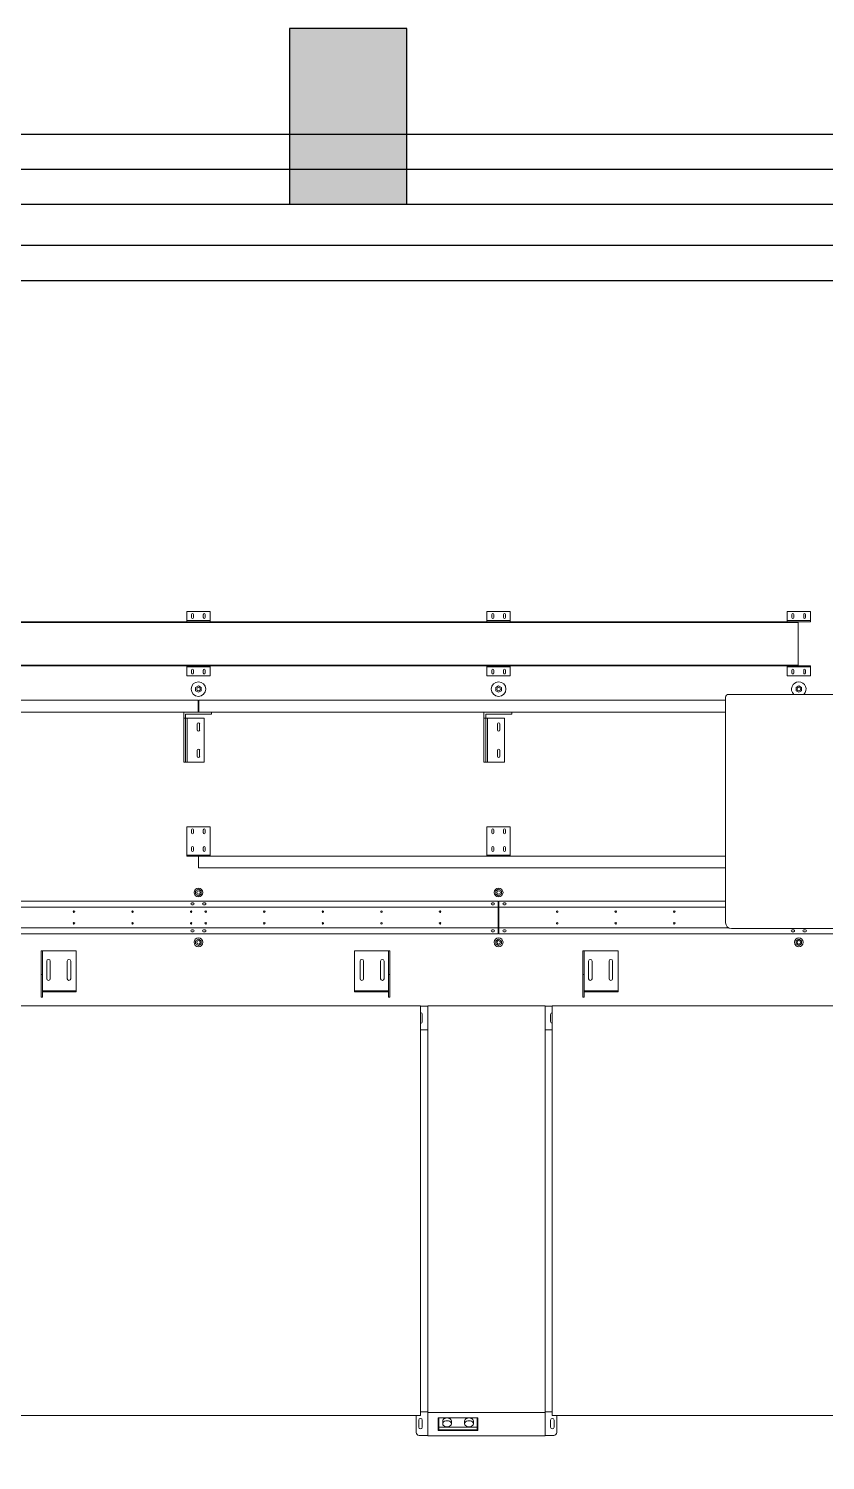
# Model space of a CAD drawing. Header units: inches. Extents: x -26985 to 86262, y -10753 to 149570.
# Drawn here: x 69241 to 71961, y 135125 to 140017 of the extents above; entities that cross this region are included whole.
import ezdxf

# ---------------------------------------------------------------- set-up
doc = ezdxf.new("R2010")
doc.units = ezdxf.units.IN
doc.header["$MEASUREMENT"] = 0
doc.layers.add('COLUMN', color=6, linetype='Continuous')
doc.layers.add('雨水管', color=7, linetype='Continuous')

# ---------------------------------------------------------------- blocks, each defined once
blk = doc.blocks.new('柱左')
at = {"layer": '雨水管'}
h = blk.add_hatch(color=256, dxfattribs=at)
h.paths.add_polyline_path([(153481.4, -52699.2), (153481.4, -52099.2), (152981.4, -52099.2), (152981.4, -52699.2)])
h.paths.add_polyline_path([(152841.4, -52699.2), (152841.4, -52099.2), (152341.4, -52099.2), (152341.4, -52699.2)])
h.paths.add_polyline_path([(144851.4, -52699.2), (144851.4, -52099.2), (144251.4, -52099.2), (144251.4, -52699.2)])
h.paths.add_polyline_path([(135251.4, -52099.2), (135251.4, -52699.2), (135851.4, -52699.2), (135851.4, -52099.2)])
h.paths.add_polyline_path([(127801.4, -52099.2), (127301.4, -52099.2), (127301.4, -52699.2), (127801.4, -52699.2)])
h.paths.add_polyline_path([(119851.4, -52099.2), (119251.4, -52099.2), (119251.4, -52699.2), (119851.4, -52699.2)])
h.paths.add_polyline_path([(119251.4, -62699.2), (119851.4, -62699.2), (119851.4, -62099.2), (119251.4, -62099.2)])
h.paths.add_polyline_path([(127801.4, -62099.2), (127301.4, -62099.2), (127301.4, -62699.2), (127801.4, -62699.2)])
h.paths.add_polyline_path([(135251.4, -62099.2), (135251.4, -62699.2), (135851.4, -62699.2), (135851.4, -62099.2)])
h.paths.add_polyline_path([(144251.4, -62699.2), (144851.4, -62699.2), (144851.4, -62099.2), (144251.4, -62099.2)])
h.paths.add_polyline_path([(152841.4, -62699.2), (152841.4, -62099.2), (152341.4, -62099.2), (152341.4, -62699.2)])
h.paths.add_polyline_path([(153481.4, -62099.2), (152981.4, -62099.2), (152981.4, -62699.2), (153481.4, -62699.2)])
h.paths.add_polyline_path([(153481.4, -72049.2), (152981.4, -72049.2), (152981.4, -72749.2), (153481.4, -72749.2)])
h.paths.add_polyline_path([(152341.4, -72749.2), (152841.4, -72749.2), (152841.4, -72049.2), (152341.4, -72049.2)])
h.paths.add_polyline_path([(144251.4, -72749.2), (144851.4, -72749.2), (144851.4, -72049.2), (144251.4, -72049.2)])
h.paths.add_polyline_path([(135251.4, -72749.2), (135851.4, -72749.2), (135851.4, -72049.2), (135251.4, -72049.2)])
h.paths.add_polyline_path([(127801.4, -72049.2), (127301.4, -72049.2), (127301.4, -72749.2), (127801.4, -72749.2)])
h.paths.add_polyline_path([(119251.4, -72749.2), (119851.4, -72749.2), (119851.4, -72049.2), (119251.4, -72049.2)])
h.paths.add_polyline_path([(119251.4, -84019.2), (119851.4, -84019.2), (119851.4, -83319.2), (119251.4, -83319.2)])
h.paths.add_polyline_path([(127801.4, -83319.2), (127301.4, -83319.2), (127301.4, -84019.2), (127801.4, -84019.2)])
h.paths.add_polyline_path([(135251.4, -83319.2), (135251.4, -84019.2), (135851.4, -84019.2), (135851.4, -83319.2)])
h.paths.add_polyline_path([(144851.4, -83319.2), (144251.4, -83319.2), (144251.4, -84019.2), (144851.4, -84019.2)])
h.paths.add_polyline_path([(152841.4, -83319.2), (152341.4, -83319.2), (152341.4, -84019.2), (152841.4, -84019.2)])
h.paths.add_polyline_path([(152981.4, -83619.2), (152981.4, -84019.2), (153581.4, -84019.2), (153581.4, -83619.2)])
h.paths.add_polyline_path([(152981.4, -80099.2), (152981.4, -80499.2), (153581.4, -80499.2), (153581.4, -80099.2)])
at = {"layer": 'COLUMN'}
blk.add_lwpolyline([(153581.4, -80099.2), (152981.4, -80099.2), (152981.4, -80499.2), (153581.4, -80499.2)], close=True, dxfattribs=at)

msp = doc.modelspace()

# ---------------------------------------------------------------- linework, layer by layer
at = {"color": 0, "linetype": 'Continuous', "lineweight": -3}
for p, q in [((-9688.6, 139656.9), (73931.4, 139656.9)), ((-9568.6, 139416.9), (73931.4, 139416.9)), ((-9568.6, 139276.9), (73931.4, 139276.9))]:
    msp.add_line(p, q, dxfattribs=at)
at = {"color": 1, "linetype": 'Continuous', "lineweight": -3}
for p, q in [((-9568.6, 139536.9), (73931.4, 139536.9)), ((-9568.6, 139156.9), (73931.4, 139156.9))]:
    msp.add_line(p, q, dxfattribs=at)
at = {"color": 0, "linetype": 'Continuous', "lineweight": 0}
for p, q in [((69780.4, 137994.3), (69780.4, 138025.3)), ((69860.4, 138025.3), (69780.4, 138025.3)), ((69780.4, 137990.3), (69780.4, 137994.3)), ((69780.4, 137994.3), (69860.4, 137994.3)), ((69797.1, 138015.3), (69797.1, 138005.3)), ((69803.6, 138005.3), (69803.6, 138015.3)), ((69837.1, 138015.3), (69837.1, 138005.3)), ((69843.6, 138005.3), (69843.6, 138015.3)), ((69860.4, 137994.3), (69860.4, 138025.3)), ((69860.4, 137990.3), (69860.4, 137994.3)), ((70805.4, 137994.3), (70805.4, 138025.3)), ((70885.4, 138025.3), (70805.4, 138025.3)), ((70805.4, 137990.3), (70805.4, 137994.3)), ((70805.4, 137994.3), (70885.4, 137994.3)), ((70822.1, 138015.3), (70822.1, 138005.3)), ((70828.6, 138005.3), (70828.6, 138015.3)), ((70862.1, 138015.3), (70862.1, 138005.3)), ((70868.6, 138005.3), (70868.6, 138015.3)), ((70885.4, 137994.3), (70885.4, 138025.3)), ((70885.4, 137990.3), (70885.4, 137994.3)), ((71830.4, 137994.3), (71830.4, 138025.3)), ((71910.4, 138025.3), (71830.4, 138025.3)), ((71830.4, 137990.3), (71830.4, 137994.3)), ((71830.4, 137994.3), (71910.4, 137994.3)), ((71847.1, 138015.3), (71847.1, 138005.3)), ((71853.6, 138005.3), (71853.6, 138015.3)), ((71887.1, 138015.3), (71887.1, 138005.3)), ((71893.6, 138005.3), (71893.6, 138015.3)), ((71910.4, 137994.3), (71910.4, 138025.3)), ((71910.4, 137990.3), (71910.4, 137994.3)), ((71868.4, 137990.3), (69193.9, 137990.3)), ((69193.9, 137988.3), (71868.4, 137988.3)), ((71868.4, 137990.3), (71868.4, 137988.3)), ((71910.4, 137990.3), (71868.4, 137990.3)), ((71868.4, 137988.3), (71868.4, 137842.3)), ((71868.4, 137842.3), (69193.9, 137842.3)), ((69193.9, 137840.3), (71868.4, 137840.3)), ((69780.4, 137840.3), (69780.4, 137836.3)), ((69780.4, 137836.3), (69860.4, 137836.3)), ((69780.4, 137836.3), (69780.4, 137805.3)), ((69860.4, 137805.3), (69780.4, 137805.3)), ((69797.1, 137815.3), (69797.1, 137825.3)), ((69803.6, 137825.3), (69803.6, 137815.3)), ((69837.1, 137815.3), (69837.1, 137825.3)), ((69843.6, 137825.3), (69843.6, 137815.3)), ((69860.4, 137840.3), (69860.4, 137836.3)), ((69860.4, 137836.3), (69860.4, 137805.3)), ((70805.4, 137840.3), (70805.4, 137836.3)), ((70805.4, 137836.3), (70885.4, 137836.3)), ((70805.4, 137836.3), (70805.4, 137805.3)), ((70885.4, 137805.3), (70805.4, 137805.3)), ((70822.1, 137815.3), (70822.1, 137825.3)), ((70828.6, 137825.3), (70828.6, 137815.3)), ((70862.1, 137815.3), (70862.1, 137825.3)), ((70868.6, 137825.3), (70868.6, 137815.3)), ((70885.4, 137840.3), (70885.4, 137836.3)), ((70885.4, 137836.3), (70885.4, 137805.3)), ((71830.4, 137840.3), (71830.4, 137836.3)), ((71830.4, 137836.3), (71910.4, 137836.3)), ((71830.4, 137836.3), (71830.4, 137805.3)), ((71910.4, 137805.3), (71830.4, 137805.3)), ((71847.1, 137815.3), (71847.1, 137825.3)), ((71853.6, 137825.3), (71853.6, 137815.3)), ((71868.4, 137842.3), (71868.4, 137840.3)), ((71910.4, 137840.3), (71868.4, 137840.3)), ((71887.1, 137815.3), (71887.1, 137825.3)), ((71893.6, 137825.3), (71893.6, 137815.3)), ((71910.4, 137840.3), (71910.4, 137836.3)), ((71910.4, 137836.3), (71910.4, 137805.3)), ((69820.4, 137771.3), (69810.9, 137765.8)), ((69810.9, 137765.8), (69810.9, 137754.8)), ((69810.9, 137754.8), (69820.4, 137749.4)), ((69829.9, 137765.8), (69820.4, 137771.3)), ((69820.4, 137749.4), (69829.9, 137754.8)), ((69829.9, 137754.8), (69829.9, 137765.8)), ((70845.4, 137771.3), (70835.9, 137765.8)), ((70835.9, 137765.8), (70835.9, 137754.8)), ((70835.9, 137754.8), (70845.4, 137749.4)), ((70854.9, 137765.8), (70845.4, 137771.3)), ((70845.4, 137749.4), (70854.9, 137754.8)), ((70854.9, 137754.8), (70854.9, 137765.8)), ((71870.4, 137771.3), (71860.9, 137765.8)), ((71860.9, 137765.8), (71860.9, 137754.8)), ((71860.9, 137754.8), (71870.4, 137749.4)), ((71879.9, 137765.8), (71870.4, 137771.3)), ((71870.4, 137749.4), (71879.9, 137754.8)), ((71879.9, 137754.8), (71879.9, 137765.8)), ((69193.9, 137722.3), (69819.4, 137722.3)), ((69819.4, 137681.3), (69819.4, 137722.3)), ((69821.4, 137722.3), (71620.4, 137722.3)), ((69821.4, 137681.3), (69821.4, 137722.3)), ((71620.4, 136962.3), (71620.4, 137732.3)), ((71630.4, 137742.3), (72400.4, 137742.3)), ((69193.9, 137681.3), (69819.4, 137681.3)), ((69770.4, 137681.3), (69865.4, 137681.3)), ((69770.4, 137661.3), (69770.4, 137681.3)), ((69776.4, 137661.3), (69770.4, 137661.3)), ((69770.4, 137661.3), (69770.4, 137511.3)), ((69776.4, 137675.3), (69776.4, 137661.3)), ((69776.4, 137675.3), (69865.4, 137675.3)), ((69776.4, 137661.3), (69782.4, 137661.3)), ((69776.4, 137511.3), (69776.4, 137661.3)), ((69782.4, 137511.3), (69782.4, 137661.3)), ((69782.4, 137661.3), (69840.4, 137661.3)), ((69821.4, 137681.3), (71620.4, 137681.3)), ((69840.4, 137511.3), (69840.4, 137661.3)), ((69865.4, 137675.3), (69865.4, 137681.3)), ((70795.4, 137681.3), (70890.4, 137681.3)), ((70795.4, 137661.3), (70795.4, 137681.3)), ((70801.4, 137661.3), (70795.4, 137661.3)), ((70795.4, 137661.3), (70795.4, 137511.3)), ((70801.4, 137675.3), (70801.4, 137661.3)), ((70801.4, 137675.3), (70890.4, 137675.3)), ((70801.4, 137661.3), (70807.4, 137661.3)), ((70801.4, 137511.3), (70801.4, 137661.3)), ((70807.4, 137511.3), (70807.4, 137661.3)), ((70807.4, 137661.3), (70865.4, 137661.3)), ((70865.4, 137511.3), (70865.4, 137661.3)), ((70890.4, 137675.3), (70890.4, 137681.3)), ((69816.1, 137621.3), (69816.1, 137641.3)), ((69824.6, 137641.3), (69824.6, 137621.3)), ((70841.1, 137621.3), (70841.1, 137641.3)), ((70849.6, 137641.3), (70849.6, 137621.3)), ((69770.4, 137511.3), (69776.4, 137511.3)), ((69776.4, 137511.3), (69782.4, 137511.3)), ((69782.4, 137511.3), (69840.4, 137511.3)), ((69816.1, 137531.3), (69816.1, 137551.3)), ((69824.6, 137551.3), (69824.6, 137531.3)), ((70795.4, 137511.3), (70801.4, 137511.3)), ((70801.4, 137511.3), (70807.4, 137511.3)), ((70807.4, 137511.3), (70865.4, 137511.3)), ((70841.1, 137531.3), (70841.1, 137551.3)), ((70849.6, 137551.3), (70849.6, 137531.3)), ((69860.4, 137289.3), (69780.4, 137289.3)), ((69780.4, 137193.3), (69780.4, 137289.3)), ((69797.1, 137269.3), (69797.1, 137279.3)), ((69803.6, 137279.3), (69803.6, 137269.3)), ((69837.1, 137269.3), (69837.1, 137279.3)), ((69843.6, 137279.3), (69843.6, 137269.3)), ((69860.4, 137193.3), (69860.4, 137289.3)), ((70885.4, 137289.3), (70805.4, 137289.3)), ((70805.4, 137193.3), (70805.4, 137289.3)), ((70822.1, 137269.3), (70822.1, 137279.3)), ((70828.6, 137279.3), (70828.6, 137269.3)), ((70862.1, 137269.3), (70862.1, 137279.3)), ((70868.6, 137279.3), (70868.6, 137269.3)), ((70885.4, 137193.3), (70885.4, 137289.3)), ((69797.1, 137209.3), (69797.1, 137219.3)), ((69803.6, 137219.3), (69803.6, 137209.3)), ((69837.1, 137209.3), (69837.1, 137219.3)), ((69843.6, 137219.3), (69843.6, 137209.3)), ((70822.1, 137209.3), (70822.1, 137219.3)), ((70828.6, 137219.3), (70828.6, 137209.3)), ((70862.1, 137209.3), (70862.1, 137219.3)), ((70868.6, 137219.3), (70868.6, 137209.3)), ((69860.4, 137193.3), (69780.4, 137193.3)), ((69780.4, 137193.3), (69780.4, 137189.3)), ((69860.4, 137189.3), (69780.4, 137189.3)), ((69820.4, 137189.3), (69820.4, 137149.3)), ((69820.4, 137189.3), (71620.4, 137189.3)), ((69860.4, 137193.3), (69860.4, 137189.3)), ((70885.4, 137193.3), (70805.4, 137193.3)), ((70805.4, 137193.3), (70805.4, 137189.3)), ((70885.4, 137189.3), (70805.4, 137189.3)), ((70885.4, 137193.3), (70885.4, 137189.3)), ((69820.4, 137149.3), (71620.4, 137149.3)), ((69820.4, 137076.3), (69810.9, 137070.8)), ((69810.9, 137070.8), (69810.9, 137059.8)), ((69829.9, 137070.8), (69820.4, 137076.3)), ((69829.9, 137059.8), (69829.9, 137070.8)), ((70845.4, 137076.3), (70835.9, 137070.8)), ((70835.9, 137070.8), (70835.9, 137059.8)), ((70854.9, 137070.8), (70845.4, 137076.3)), ((70854.9, 137059.8), (70854.9, 137070.8)), ((70844.4, 137036.3), (69193.9, 137036.3)), ((70844.4, 137015.3), (69193.9, 137015.3)), ((69797.9, 137029.6), (69802.9, 137029.6)), ((69802.9, 137023.1), (69797.9, 137023.1)), ((69810.9, 137059.8), (69820.4, 137054.4)), ((69820.4, 137054.4), (69829.9, 137059.8)), ((69837.9, 137029.6), (69842.9, 137029.6)), ((69842.9, 137023.1), (69837.9, 137023.1)), ((70822.9, 137029.6), (70827.9, 137029.6)), ((70827.9, 137023.1), (70822.9, 137023.1)), ((70835.9, 137059.8), (70845.4, 137054.4)), ((70844.4, 137015.3), (70844.4, 137036.3)), ((70844.4, 137015.3), (70844.4, 136945.3)), ((70845.4, 137054.4), (70854.9, 137059.8)), ((70846.4, 137036.3), (70846.4, 137015.3)), ((71620.4, 137036.3), (70846.4, 137036.3)), ((70846.4, 137015.3), (70846.4, 136945.3)), ((71620.4, 137015.3), (70846.4, 137015.3)), ((70862.9, 137029.6), (70867.9, 137029.6)), ((70867.9, 137023.1), (70862.9, 137023.1)), ((70844.4, 136945.3), (69193.9, 136945.3)), ((70844.4, 136924.3), (69193.9, 136924.3)), ((69797.9, 136937.6), (69802.9, 136937.6)), ((69802.9, 136931.1), (69797.9, 136931.1)), ((69837.9, 136937.6), (69842.9, 136937.6)), ((69842.9, 136931.1), (69837.9, 136931.1)), ((70822.9, 136937.6), (70827.9, 136937.6)), ((70827.9, 136931.1), (70822.9, 136931.1)), ((70844.4, 136924.3), (70844.4, 136945.3)), ((70846.4, 136945.3), (70846.4, 136924.3)), ((71629.8, 136945.3), (70846.4, 136945.3)), ((72934.4, 136924.3), (70846.4, 136924.3)), ((70862.9, 136937.6), (70867.9, 136937.6)), ((70867.9, 136931.1), (70862.9, 136931.1)), ((72400.4, 136942.3), (71640.4, 136942.3)), ((71847.9, 136937.6), (71852.9, 136937.6)), ((71852.9, 136931.1), (71847.9, 136931.1)), ((71887.9, 136937.6), (71892.9, 136937.6)), ((71892.9, 136931.1), (71887.9, 136931.1)), ((69820.4, 136906.3), (69810.9, 136900.8)), ((69810.9, 136900.8), (69810.9, 136889.8)), ((69810.9, 136889.8), (69820.4, 136884.4)), ((69829.9, 136900.8), (69820.4, 136906.3)), ((69820.4, 136884.4), (69829.9, 136889.8)), ((69829.9, 136889.8), (69829.9, 136900.8)), ((70845.4, 136906.3), (70835.9, 136900.8)), ((70835.9, 136900.8), (70835.9, 136889.8)), ((70835.9, 136889.8), (70845.4, 136884.4)), ((70854.9, 136900.8), (70845.4, 136906.3)), ((70845.4, 136884.4), (70854.9, 136889.8)), ((70854.9, 136889.8), (70854.9, 136900.8)), ((71870.4, 136906.3), (71860.9, 136900.8)), ((71860.9, 136900.8), (71860.9, 136889.8)), ((71860.9, 136889.8), (71870.4, 136884.4)), ((71879.9, 136900.8), (71870.4, 136906.3)), ((71870.4, 136884.4), (71879.9, 136889.8)), ((71879.9, 136889.8), (71879.9, 136900.8)), ((69283.4, 136784.8), (69283.4, 136865.8)), ((69283.4, 136865.8), (69287.4, 136865.8)), ((69287.4, 136784.8), (69287.4, 136865.8)), ((69287.4, 136865.8), (69403.4, 136865.8)), ((69302.4, 136770.8), (69302.4, 136830.8)), ((69314.4, 136830.8), (69314.4, 136770.8)), ((69372.4, 136770.8), (69372.4, 136830.8)), ((69384.4, 136830.8), (69384.4, 136770.8)), ((69403.4, 136865.8), (69403.4, 136729.8)), ((70469.4, 136865.8), (70353.4, 136865.8)), ((70353.4, 136865.8), (70353.4, 136729.8)), ((70372.4, 136830.8), (70372.4, 136770.8)), ((70384.4, 136770.8), (70384.4, 136830.8)), ((70442.4, 136830.8), (70442.4, 136770.8)), ((70454.4, 136770.8), (70454.4, 136830.8)), ((70469.4, 136784.8), (70469.4, 136865.8)), ((70473.4, 136865.8), (70469.4, 136865.8)), ((70473.4, 136784.8), (70473.4, 136865.8)), ((71133.4, 136784.8), (71133.4, 136865.8)), ((71133.4, 136865.8), (71137.4, 136865.8)), ((71137.4, 136784.8), (71137.4, 136865.8)), ((71137.4, 136865.8), (71253.4, 136865.8)), ((71152.4, 136770.8), (71152.4, 136830.8)), ((71164.4, 136830.8), (71164.4, 136770.8)), ((71222.4, 136770.8), (71222.4, 136830.8)), ((71234.4, 136830.8), (71234.4, 136770.8)), ((71253.4, 136865.8), (71253.4, 136729.8)), ((69283.4, 136784.8), (69287.4, 136784.8)), ((69283.4, 136707.8), (69283.4, 136784.8)), ((69287.4, 136784.8), (69287.4, 136707.8)), ((70473.4, 136784.8), (70469.4, 136784.8)), ((70469.4, 136784.8), (70469.4, 136707.8)), ((70473.4, 136707.8), (70473.4, 136784.8)), ((71133.4, 136784.8), (71137.4, 136784.8)), ((71133.4, 136707.8), (71133.4, 136784.8)), ((71137.4, 136784.8), (71137.4, 136707.8)), ((69287.4, 136729.8), (69403.4, 136729.8)), ((69403.4, 136725.8), (69287.4, 136725.8)), ((69403.4, 136729.8), (69403.4, 136725.8)), ((70469.4, 136729.8), (70353.4, 136729.8)), ((70353.4, 136729.8), (70353.4, 136725.8)), ((70353.4, 136725.8), (70469.4, 136725.8)), ((71137.4, 136729.8), (71253.4, 136729.8)), ((71253.4, 136725.8), (71137.4, 136725.8)), ((71253.4, 136729.8), (71253.4, 136725.8)), ((70578.4, 136678.8), (69193.9, 136678.8)), ((69283.4, 136707.8), (69287.4, 136707.8)), ((70473.4, 136707.8), (70469.4, 136707.8)), ((70578.4, 135278.8), (70578.4, 136678.8)), ((70603.9, 136676.8), (70578.4, 136676.8)), ((70603.9, 135288.8), (70603.9, 136678.8)), ((71003.9, 136678.8), (70603.9, 136678.8)), ((71003.9, 135288.8), (71003.9, 136678.8)), ((71003.9, 136676.8), (71028.4, 136676.8)), ((71028.4, 136678.8), (71028.4, 135278.8)), ((72428.4, 136678.8), (71028.4, 136678.8)), ((71133.4, 136707.8), (71137.4, 136707.8)), ((70584.9, 136648.8), (70584.9, 136624.8)), ((71022.9, 136648.8), (71022.9, 136624.8)), ((70578.4, 136596.8), (70603.9, 136596.8)), ((71028.4, 136596.8), (71003.9, 136596.8)), ((69178.4, 135278.8), (70578.4, 135278.8)), ((70563.9, 135278.8), (70563.9, 135220.8)), ((70572.9, 135238.8), (70572.9, 135262.8)), ((70603.9, 135290.8), (70578.4, 135290.8)), ((70584.9, 135262.8), (70584.9, 135238.8)), ((70603.9, 135208.8), (70603.9, 135288.8)), ((71003.9, 135288.8), (70603.9, 135288.8)), ((70773.9, 135270.1), (70638.9, 135270.1)), ((70638.9, 135270.1), (70638.9, 135227.7)), ((70639.4, 135227.7), (70639.4, 135270.1)), ((70641.4, 135270.1), (70639.4, 135270.1)), ((70641.4, 135270.1), (70641.4, 135227.7)), ((70654.4, 135250.3), (70654.4, 135259.5)), ((70684.4, 135250.3), (70684.4, 135259.5)), ((70729.4, 135250.3), (70729.4, 135259.5)), ((70759.4, 135250.3), (70759.4, 135259.5)), ((70772.4, 135227.7), (70772.4, 135270.1)), ((70774.4, 135270.1), (70772.4, 135270.1)), ((70773.9, 135227.7), (70773.9, 135270.1)), ((70774.4, 135270.1), (70774.4, 135227.7)), ((71003.9, 135290.8), (71028.4, 135290.8)), ((71003.9, 135208.8), (71003.9, 135288.8)), ((71022.9, 135262.8), (71022.9, 135238.8)), ((71028.4, 135278.8), (72428.4, 135278.8)), ((71034.9, 135238.8), (71034.9, 135262.8)), ((71043.9, 135278.8), (71043.9, 135220.8)), ((70573.9, 135210.8), (70603.9, 135210.8)), ((71003.9, 135208.8), (70603.9, 135208.8)), ((70639.4, 135229.1), (70638.9, 135229.1)), ((70638.9, 135227.7), (70773.9, 135227.7)), ((70641.4, 135227.7), (70639.4, 135227.7)), ((70641.4, 135238.3), (70772.4, 135238.3)), ((70772.4, 135229.1), (70641.4, 135229.1)), ((70774.4, 135227.7), (70772.4, 135227.7)), ((71033.9, 135210.8), (71003.9, 135210.8))]:
    msp.add_line(p, q, dxfattribs=at)
at = {"color": 0, "linetype": 'Continuous', "lineweight": 0, "extrusion": (1.48872e-34, 8.10423e-19, -1)}
for centre, radius in [((-69820.4, 137760.3), 25), ((-69820.4, 137760.3), 6), ((-70845.4, 137760.3), 25), ((-70845.4, 137760.3), 6), ((-71870.4, 137760.3), 6), ((-69820.4, 137065.3), 15), ((-69820.4, 137065.3), 6), ((-70845.4, 137065.3), 15), ((-70845.4, 137065.3), 6), ((-69820.4, 136895.3), 15), ((-69820.4, 136895.3), 6), ((-70845.4, 136895.3), 15), ((-70845.4, 136895.3), 6), ((-71870.4, 136895.3), 15), ((-71870.4, 136895.3), 6)]:
    msp.add_circle(centre, radius, dxfattribs=at)
at = {"color": 0, "linetype": 'Continuous', "lineweight": 0, "extrusion": (7.56002e-32, 8.10423e-19, -1)}
for centre in [(-69395.4, 137000.3), (-69595.4, 137000.3), (-69795.4, 137000.3), (-69845.4, 137000.3), (-70045.4, 137000.3), (-70245.4, 137000.3), (-70445.4, 137000.3), (-70645.4, 137000.3), (-71045.4, 137000.3), (-71245.4, 137000.3), (-71445.4, 137000.3), (-69395.4, 136960.3), (-69595.4, 136960.3), (-69795.4, 136960.3), (-69845.4, 136960.3), (-70045.4, 136960.3), (-70245.4, 136960.3), (-70445.4, 136960.3), (-70645.4, 136960.3), (-71045.4, 136960.3), (-71245.4, 136960.3), (-71445.4, 136960.3)]:
    msp.add_circle(centre, 2.6, dxfattribs=at)
at = {"color": 0, "linetype": 'Continuous', "lineweight": 0}
for centre, radius, start, end in [((69800.4, 138015.3), 3.25, 0, 180), ((69800.4, 138005.3), 3.25, 180, 0), ((69840.4, 138015.3), 3.25, 0, 180), ((69840.4, 138005.3), 3.25, 180, 0), ((70825.4, 138015.3), 3.25, 0, 180), ((70825.4, 138005.3), 3.25, 180, 0), ((70865.4, 138015.3), 3.25, 0, 180), ((70865.4, 138005.3), 3.25, 180, 0), ((71850.4, 138015.3), 3.25, 0, 180), ((71850.4, 138005.3), 3.25, 180, 0), ((71890.4, 138015.3), 3.25, 0, 180), ((71890.4, 138005.3), 3.25, 180, 0), ((69800.4, 137279.3), 3.25, 0, 180), ((70825.4, 137279.3), 3.25, 0, 180), ((69800.4, 137209.3), 3.25, 180, 0), ((70825.4, 137209.3), 3.25, 180, 0), ((70378.4, 136830.8), 6, 0, 180), ((70448.4, 136830.8), 6, 0, 180), ((70378.4, 136770.8), 6, 180, 0), ((70448.4, 136770.8), 6, 180, 0), ((71028.9, 136648.8), 6, 94.7703, 180), ((71028.9, 136624.8), 6, 180, 265.2297), ((71028.9, 135262.8), 6, 0, 180), ((70573.9, 135220.8), 10, 180, 270), ((71028.9, 135238.8), 6, 180, 0)]:
    msp.add_arc(centre, radius, start, end, dxfattribs=at)
at = {"color": 0, "linetype": 'Continuous', "lineweight": 0, "extrusion": (1.16838e-32, 8.10423e-19, -1)}
for centre, start, end in [((-69800.4, 137825.3), 0, 180), ((-69800.4, 137815.3), 180, 0), ((-69840.4, 137825.3), 0, 180), ((-69840.4, 137815.3), 180, 0), ((-70825.4, 137825.3), 0, 180), ((-70825.4, 137815.3), 180, 0), ((-70865.4, 137825.3), 0, 180), ((-70865.4, 137815.3), 180, 0), ((-71850.4, 137825.3), 0, 180), ((-71850.4, 137815.3), 180, 0), ((-71890.4, 137825.3), 0, 180), ((-71890.4, 137815.3), 180, 0)]:
    msp.add_arc(centre, 3.25, start, end, dxfattribs=at)
at = {"color": 0, "linetype": 'Continuous', "lineweight": 0, "extrusion": (-1.21771e-32, 8.10423e-19, -1)}
msp.add_arc((-71870.4, 137760.3), 25, 313.9455, 226.0545, dxfattribs=at)
at = {"color": 0, "linetype": 'Continuous', "lineweight": 0, "extrusion": (1.48872e-34, 8.10423e-19, -1)}
for centre, radius, start, end in [((-71630.4, 137732.3), 10, 0, 90), ((-69820.4, 137641.3), 4.25, 0, 180), ((-69820.4, 137621.3), 4.25, 180, 0), ((-70845.4, 137641.3), 4.25, 0, 180), ((-70845.4, 137621.3), 4.25, 180, 0), ((-69820.4, 137551.3), 4.25, 0, 180), ((-70845.4, 137551.3), 4.25, 0, 180), ((-69820.4, 137531.3), 4.25, 180, 0), ((-70845.4, 137531.3), 4.25, 180, 0), ((-69800.4, 137269.3), 3.25, 180, 0), ((-69840.4, 137279.3), 3.25, 0, 180), ((-69840.4, 137269.3), 3.25, 180, 0), ((-70825.4, 137269.3), 3.25, 180, 0), ((-70865.4, 137279.3), 3.25, 0, 180), ((-70865.4, 137269.3), 3.25, 180, 0), ((-69800.4, 137219.3), 3.25, 0, 180), ((-69840.4, 137219.3), 3.25, 0, 180), ((-69840.4, 137209.3), 3.25, 180, 0), ((-70825.4, 137219.3), 3.25, 0, 180), ((-70865.4, 137219.3), 3.25, 0, 180), ((-70865.4, 137209.3), 3.25, 180, 0), ((-70862.9, 137026.3), 3.25, 270, 90), ((-70867.9, 137026.3), 3.25, 90, 270), ((-70862.9, 136934.3), 3.25, 270, 90), ((-70867.9, 136934.3), 3.25, 90, 270), ((-71847.9, 136934.3), 3.25, 270, 90), ((-71852.9, 136934.3), 3.25, 90, 270), ((-71887.9, 136934.3), 3.25, 270, 90), ((-71892.9, 136934.3), 3.25, 90, 270), ((-69308.4, 136830.8), 6, 0, 180), ((-69378.4, 136830.8), 6, 0, 180), ((-71158.4, 136830.8), 6, 0, 180), ((-71228.4, 136830.8), 6, 0, 180), ((-69308.4, 136770.8), 6, 180, 0), ((-69378.4, 136770.8), 6, 180, 0), ((-71158.4, 136770.8), 6, 180, 0), ((-71228.4, 136770.8), 6, 180, 0), ((-70578.9, 136624.8), 6, 180, 274.7901), ((-70578.9, 135262.8), 6, 0, 180), ((-70578.9, 135238.8), 6, 180, 0), ((-71033.9, 135220.8), 10, 180, 270)]:
    msp.add_arc(centre, radius, start, end, dxfattribs=at)
at = {"color": 0, "linetype": 'Continuous', "lineweight": 0, "extrusion": (4.52594e-32, 8.10423e-19, -1)}
for centre, start, end in [((-69797.9, 137026.3), 270, 90), ((-69802.9, 137026.3), 90, 270), ((-69837.9, 137026.3), 270, 90), ((-69842.9, 137026.3), 90, 270), ((-70822.9, 137026.3), 270, 90), ((-70827.9, 137026.3), 90, 270), ((-69797.9, 136934.3), 270, 90), ((-69802.9, 136934.3), 90, 270), ((-69837.9, 136934.3), 270, 90), ((-69842.9, 136934.3), 90, 270), ((-70822.9, 136934.3), 270, 90), ((-70827.9, 136934.3), 90, 270)]:
    msp.add_arc(centre, 3.25, start, end, dxfattribs=at)
at = {"color": 0, "linetype": 'Continuous', "lineweight": 0, "extrusion": (4.98505e-33, 8.10423e-19, -1)}
msp.add_arc((-71640.4, 136962.3), 20, 270, 0, dxfattribs=at)
at = {"color": 0, "linetype": 'Continuous', "lineweight": 0, "extrusion": (-2.93262e-33, 8.10423e-19, -1)}
msp.add_arc((-70578.9, 136648.8), 6, 85.2099, 180, dxfattribs=at)
at = {"color": 0, "linetype": 'Continuous', "lineweight": 0, "extrusion": (-6.43316e-32, 5.4671e-17, -1)}
for centre in [(70669.4, 135259.5), (70744.4, 135259.5)]:
    msp.add_ellipse(centre, major_axis=(-15, 0), ratio=0.707107, start_param=0, end_param=3.141593, dxfattribs=at)
at = {"color": 0, "linetype": 'Continuous', "lineweight": 0, "extrusion": (3.59384e-32, 5.4671e-17, -1)}
for centre in [(70669.4, 135250.3), (70744.4, 135250.3)]:
    msp.add_ellipse(centre, major_axis=(15, 0), ratio=0.707107, start_param=-3.141592653589794, end_param=3.141592653589792, dxfattribs=at)

# ---------------------------------------------------------------- block references
at = {"layer": '雨水管', "rotation": 90}
msp.add_blockref('柱左', (-9967.7, -13564.5), dxfattribs=at)

doc.saveas('drawing.dxf')
